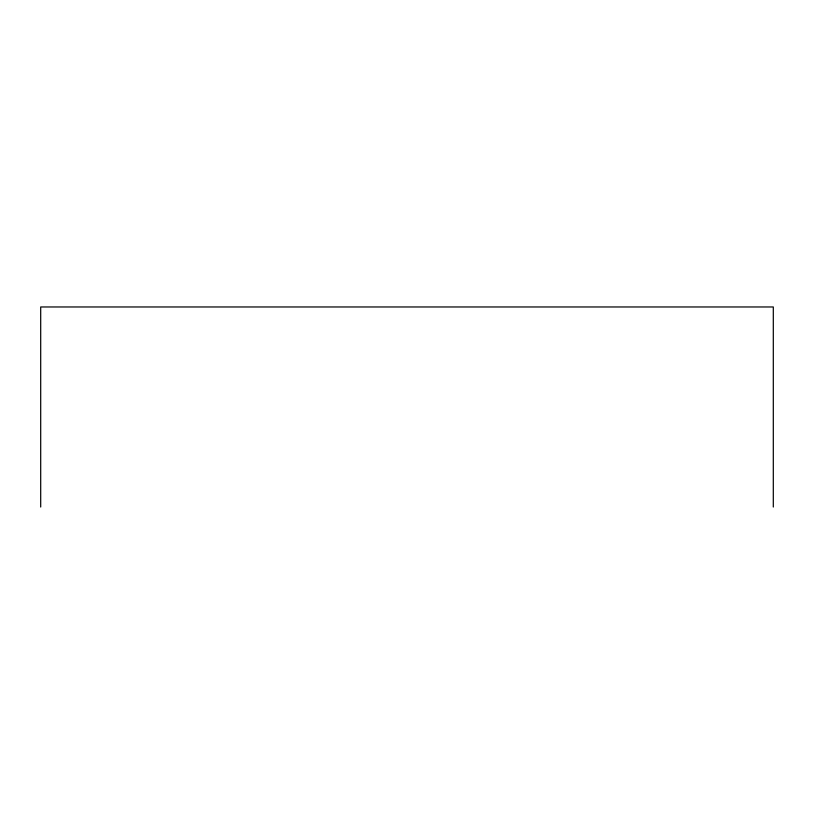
<?xml version="1.0" encoding="UTF-8"?>
<svg xmlns="http://www.w3.org/2000/svg" width="814" height="814" viewBox="0 0 814 814"><rect width="100%" height="100%" fill="white"/><g stroke="black" fill="none" stroke-linecap="round" stroke-linejoin="round"><path stroke-width="1.22" d="M773.3 507.03L773.3 306.97L40.7 306.97L40.7 507.03"/></g></svg>
